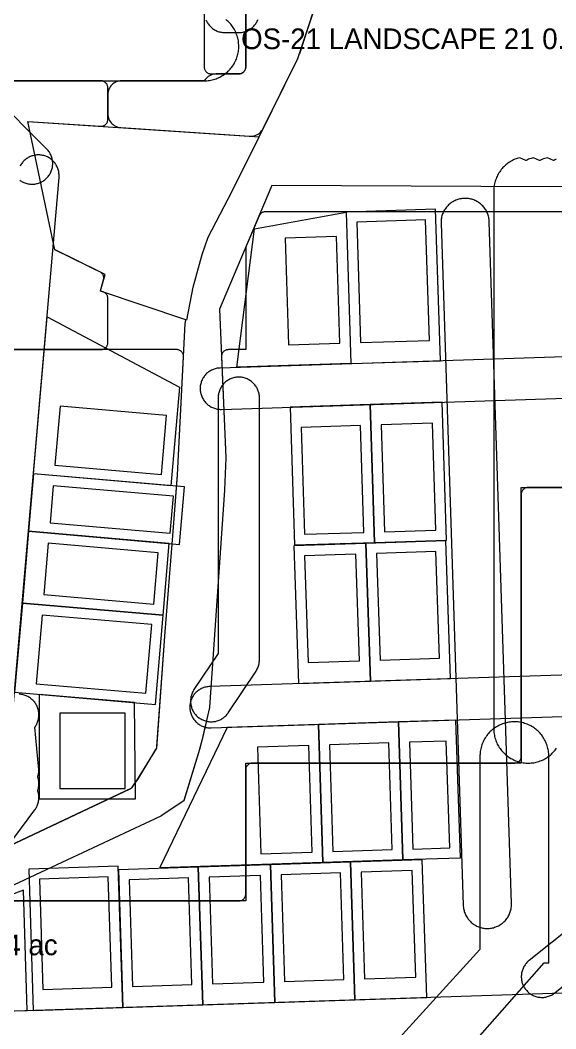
# Model space of a CAD drawing. Extents: x 32 to 940, y -21 to 684.
# Drawn here: x 627.3 to 705, y 271.4 to 417.8 of the extents above; entities that cross this region are included whole.
import ezdxf

# ---------------------------------------------------------------- set-up
doc = ezdxf.new("R2010")
doc.units = 0
for name, color, linetype, lineweight in [('GREEN-LANDSCAPE', 3, 'Continuous', 0), ('PLOT', 4, 'Continuous', 0), ('ROAD-EXISTING', 2, 'Continuous', 0), ('ROAD-PRIMARY', 1, 'Continuous', 0), ('ROAD-SECONDARY', 1, 'Continuous', 0), ('ROAD-TERTIARY', 7, 'Continuous', 0), ('SITE-BOUNDARY', 7, 'Continuous', 0), ('TEXT-ZONE', 7, 'Continuous', 0), ('VILLA-HOUSE', 7, 'Continuous', 0), ('ZONE-VILLAS', 2, 'Continuous', 0)]:
    doc.layers.add(name, color=color, linetype=linetype, lineweight=lineweight)

msp = doc.modelspace()

# ---------------------------------------------------------------- linework, layer by layer
at = {"layer": 'GREEN-LANDSCAPE'}
msp.add_lwpolyline([(660, 428), (660, 411.02), (660, 410.98), (660, 410.95), (659.99, 410.85), (659.97, 410.76), (659.94, 410.66), (659.9, 410.57), (659.86, 410.49), (659.8, 410.41), (659.74, 410.33), (659.67, 410.26), (659.6, 410.2), (659.51, 410.14), (659.43, 410.1), (659.34, 410.06), (659.24, 410.03), (659.15, 410.01), (659.05, 410), (659.02, 410), (658.98, 410), (655.73, 410), (655.52, 409.99), (655.32, 409.96), (655.12, 409.91), (654.93, 409.83), (654.74, 409.74), (654.57, 409.63), (654.41, 409.5), (654.26, 409.36), (654.13, 409.2), (654.01, 409.03), (654, 409), (653.95, 409), (642, 409), (641.8, 408.99), (641.61, 408.96), (641.42, 408.91), (641.23, 408.85), (641.06, 408.76), (640.89, 408.66), (640.73, 408.55), (640.59, 408.41), (640.45, 408.27), (640.34, 408.11), (640.24, 407.94), (640.15, 407.77), (640.09, 407.58), (640.04, 407.39), (640.01, 407.2), (640, 407), (640, 404.22), (640.01, 404.02), (640.04, 403.82), (640.09, 403.62), (640.16, 403.44), (640.25, 403.25), (640.35, 403.08), (640.47, 402.92), (640.61, 402.78), (640.76, 402.65), (640.92, 402.53), (641.1, 402.43), (641.28, 402.35), (641.47, 402.29), (641.67, 402.24), (641.87, 402.22), (660.61, 400.97), (660.8, 400.96), (661, 400.98), (661.19, 401.01), (661.38, 401.07), (661.56, 401.14), (661.74, 401.23), (661.9, 401.33), (662.05, 401.45), (662.19, 401.59), (662.32, 401.74), (662.43, 401.9), (662.53, 402.07), (667.53, 412.12), (667.64, 412.38), (667.83, 412.97), (667.84, 412.98), (670.15, 420.02)], dxfattribs=at)
at = {"layer": 'PLOT'}
for points in [[(675.28, 367.97), (658.72, 367.43), (661.3, 387.53), (674.56, 389.96)], [(675.28, 367.97), (688.28, 368.39), (687.56, 390.38), (674.56, 389.96)], [(629.21, 351.97), (631.19, 374.75), (650.38, 364.55), (649.14, 350.25)], [(678.06, 362.02), (666.45, 361.64), (667.1, 341.65), (678.71, 342.03)], [(688.5, 362.36), (678.06, 362.02), (678.71, 342.03), (689.15, 342.37)], [(629.21, 351.97), (628.49, 343.64), (650.41, 341.74), (651.13, 350.07)], [(628.49, 343.64), (627.59, 333.23), (648.02, 331.46), (648.92, 341.87)], [(667.66, 321.55), (678.11, 321.89), (677.46, 341.88), (667.01, 341.54)], [(678.11, 321.89), (689.72, 322.26), (689.07, 342.25), (677.46, 341.88)], [(626.47, 320.27), (646.9, 318.5), (648.02, 331.46), (627.59, 333.23)], [(630.02, 304.82), (644, 304.82), (643.85, 318.77), (630.02, 319.96)], [(690.52, 316.25), (682.17, 315.98), (682.82, 295.99), (691.18, 296.26)], [(670.56, 315.6), (657.33, 315.17), (647.56, 294.84), (671.21, 295.61)], [(682.17, 315.98), (670.56, 315.6), (671.21, 295.61), (682.82, 295.99)], [(675.84, 275.64), (686.28, 275.98), (685.63, 295.97), (675.19, 295.63)], [(629.18, 274.12), (642.18, 274.54), (641.51, 295.03), (628.51, 294.61)], [(642.18, 274.54), (653.79, 274.92), (653.13, 294.91), (641.53, 294.53)], [(653.79, 274.92), (664.23, 275.26), (663.58, 295.25), (653.13, 294.91)], [(664.23, 275.26), (675.84, 275.64), (675.19, 295.63), (663.58, 295.25)], [(601.83, 280.41), (609.45, 273.83), (628.31, 274.09), (627.75, 291.58), (612.86, 285.95)]]:
    msp.add_lwpolyline(points, close=True, dxfattribs=at)
at = {"layer": 'ROAD-EXISTING'}
for points in [[(658.02, 393), (661.95, 400.89)], [(654.58, 386.31), (658.02, 393)], [(653.67, 383.8), (654.58, 386.31)], [(652.37, 379.08), (653.67, 383.8)], [(651.48, 374.26), (652.37, 379.08)]]:
    msp.add_lwpolyline(points, dxfattribs=at)
at = {"layer": 'ROAD-PRIMARY'}
for points in [[(421.63, 409), (654, 409), (654.19, 409), (654.38, 409.01), (654.58, 409.03), (654.77, 409.06), (654.96, 409.09), (655.14, 409.13), (655.33, 409.18), (655.51, 409.24), (655.7, 409.3), (655.88, 409.37), (656.05, 409.44), (656.23, 409.52), (656.4, 409.61), (656.56, 409.71), (656.73, 409.81), (656.89, 409.92), (657.04, 410.03), (657.19, 410.15), (657.34, 410.28), (657.48, 410.41), (657.61, 410.55), (657.74, 410.69), (657.87, 410.83), (657.99, 410.98), (658.1, 411.14), (658.21, 411.3), (658.31, 411.46), (658.4, 411.63), (658.49, 411.8), (658.57, 411.98), (658.65, 412.15), (658.71, 412.33), (658.77, 412.52), (658.83, 412.7), (658.88, 412.89), (658.91, 413.07), (658.95, 413.26), (658.97, 413.46), (658.99, 413.65), (659, 413.84), (659, 414.03), (659, 414.22), (658.98, 414.42), (658.96, 414.61), (658.94, 414.8), (658.9, 414.99), (658.86, 415.18), (658.81, 415.36), (658.75, 415.55), (658.69, 415.73), (658.62, 415.91), (658.55, 416.08), (658.46, 416.25), (658.37, 416.43), (658.28, 416.59), (658.17, 416.75), (658.06, 416.91), (657.95, 417.07), (657.83, 417.22), (657.7, 417.36), (657.57, 417.5), (657.43, 417.64), (657.29, 417.76), (657.14, 417.89)], [(705.06, 397.61), (704.88, 397.53), (704.71, 397.44), (704.66, 397.42), (703.79, 397.85), (703.6, 397.8), (703.42, 397.74), (703.24, 397.68), (703.06, 397.61), (702.88, 397.53), (702.71, 397.44), (702.66, 397.42), (701.79, 397.85), (701.6, 397.8), (701.42, 397.74), (701.24, 397.68), (701.06, 397.61), (700.88, 397.53), (700.71, 397.44), (700.66, 397.42), (699.79, 397.85), (699.6, 397.8), (699.42, 397.74), (699.24, 397.68), (699.06, 397.61), (698.88, 397.53), (698.71, 397.44), (698.54, 397.35), (698.38, 397.26), (698.21, 397.15), (698.06, 397.04), (697.9, 396.93), (697.75, 396.8), (697.61, 396.68), (697.47, 396.54), (697.34, 396.4), (697.21, 396.26), (697.09, 396.11), (696.97, 395.96), (696.86, 395.8), (696.75, 395.64), (696.66, 395.48), (696.56, 395.31), (696.48, 395.13), (696.4, 394.96), (696.33, 394.78), (696.26, 394.6), (696.21, 394.42), (696.15, 394.23), (696.11, 394.04), (696.07, 393.86), (696.04, 393.67), (696.02, 393.47), (696.01, 393.28), (696, 393.09), (696, 393), (696, 315), (696, 314.81), (696.01, 314.62), (696.03, 314.42), (696.06, 314.23), (696.09, 314.04), (696.13, 313.86), (696.18, 313.67), (696.24, 313.49), (696.3, 313.3), (696.37, 313.12), (696.44, 312.95), (696.52, 312.77), (696.61, 312.6), (696.71, 312.44), (696.81, 312.27), (696.92, 312.11), (697.03, 311.96), (697.15, 311.81), (697.28, 311.66), (697.41, 311.52), (697.54, 311.39), (697.69, 311.26), (697.83, 311.13), (697.98, 311.01), (698.14, 310.9), (698.3, 310.79), (698.46, 310.69), (698.63, 310.6), (698.8, 310.51), (698.98, 310.43), (699.15, 310.35), (699.33, 310.29), (699.52, 310.23), (699.7, 310.17), (699.89, 310.12), (700.08, 310.09), (700.26, 310.05), (700.46, 310.03), (700.65, 310.01), (700.84, 310), (701.03, 310), (701.22, 310), (701.42, 310.02), (701.61, 310.04), (701.8, 310.06), (701.99, 310.1), (702.17, 310.14), (702.36, 310.19), (702.54, 310.25), (702.73, 310.31), (702.91, 310.38), (703.08, 310.45), (703.25, 310.54), (703.42, 310.63), (703.59, 310.72), (703.75, 310.83), (703.91, 310.94), (704.07, 311.05), (704.22, 311.17), (704.36, 311.3), (704.5, 311.43), (704.64, 311.57), (704.76, 311.71), (704.89, 311.86), (705.01, 312.01), (705.12, 312.17)], [(683.95, 259.07), (703.33, 281), (704, 281), (704, 311), (704, 311.19), (703.99, 311.38), (703.97, 311.58), (703.94, 311.77), (703.91, 311.96), (703.87, 312.14), (703.82, 312.33), (703.76, 312.51), (703.7, 312.7), (703.63, 312.88), (703.56, 313.05), (703.48, 313.23), (703.39, 313.4), (703.29, 313.56), (703.19, 313.73), (703.08, 313.89), (702.97, 314.04), (702.85, 314.19), (702.72, 314.34), (702.59, 314.48), (702.46, 314.61), (702.31, 314.74), (702.17, 314.87), (702.02, 314.99), (701.86, 315.1), (701.7, 315.21), (701.54, 315.31), (701.37, 315.4), (701.2, 315.49), (701.02, 315.57), (700.85, 315.65), (700.67, 315.71), (700.48, 315.77), (700.3, 315.83), (700.11, 315.88), (699.92, 315.91), (699.74, 315.95), (699.54, 315.97), (699.35, 315.99), (699.16, 316), (698.97, 316), (698.78, 316), (698.58, 315.98), (698.39, 315.96), (698.2, 315.94), (698.01, 315.9), (697.83, 315.86), (697.64, 315.81), (697.46, 315.75), (697.27, 315.69), (697.09, 315.62), (696.92, 315.55), (696.75, 315.46), (696.58, 315.37), (696.41, 315.28), (696.25, 315.17), (696.09, 315.06), (695.93, 314.95), (695.78, 314.83), (695.64, 314.7), (695.5, 314.57), (695.36, 314.43), (695.24, 314.29), (695.11, 314.14), (694.99, 313.99), (694.88, 313.83), (694.77, 313.67), (694.67, 313.51), (694.58, 313.34), (694.5, 313.17), (694.41, 313), (694.34, 312.82), (694.28, 312.64), (694.22, 312.45), (694.16, 312.27), (694.12, 312.08), (694.08, 311.89), (694.05, 311.7), (694.03, 311.51), (694.01, 311.32), (694, 311.13), (694, 311), (694, 282.93), (674, 261)]]:
    msp.add_lwpolyline(points, dxfattribs=at)
at = {"layer": 'ROAD-SECONDARY'}
msp.add_lwpolyline([(695.2, 286), (695.36, 286.01), (695.51, 286.03), (695.67, 286.05), (695.83, 286.08), (695.98, 286.12), (696.13, 286.17), (696.28, 286.22), (696.42, 286.27), (696.57, 286.34), (696.71, 286.41), (696.85, 286.49), (696.98, 286.57), (697.11, 286.66), (697.24, 286.75), (697.36, 286.85), (697.48, 286.96), (697.59, 287.07), (697.7, 287.18), (697.8, 287.3), (697.89, 287.43), (697.98, 287.56), (698.07, 287.69), (698.15, 287.83), (698.22, 287.97), (698.28, 288.11), (698.34, 288.26), (698.4, 288.4), (698.44, 288.56), (698.48, 288.71), (698.51, 288.86), (698.54, 289.02), (698.56, 289.17), (698.57, 289.33), (698.57, 289.49), (698.57, 289.62), (695.35, 388.56), (695.34, 388.72), (695.33, 388.88), (695.3, 389.03), (695.27, 389.19), (695.24, 389.34), (695.19, 389.49), (695.14, 389.64), (695.09, 389.79), (695.02, 389.93), (694.95, 390.07), (694.88, 390.21), (694.79, 390.35), (694.7, 390.48), (694.61, 390.6), (694.51, 390.72), (694.41, 390.84), (694.29, 390.95), (694.18, 391.06), (694.06, 391.16), (693.94, 391.26), (693.81, 391.35), (693.67, 391.44), (693.54, 391.51), (693.4, 391.59), (693.26, 391.65), (693.11, 391.71), (692.96, 391.77), (692.81, 391.81), (692.66, 391.85), (692.51, 391.89), (692.35, 391.91), (692.19, 391.93), (692.04, 391.94), (691.88, 391.95), (691.72, 391.95), (691.57, 391.94), (691.41, 391.92), (691.25, 391.9), (691.1, 391.87), (690.95, 391.83), (690.79, 391.79), (690.64, 391.73), (690.5, 391.68), (690.35, 391.61), (690.21, 391.54), (690.08, 391.46), (689.94, 391.38), (689.81, 391.29), (689.69, 391.2), (689.56, 391.1), (689.45, 390.99), (689.34, 390.88), (689.23, 390.77), (689.13, 390.65), (689.03, 390.52), (688.94, 390.39), (688.86, 390.26), (688.78, 390.12), (688.71, 389.98), (688.64, 389.84), (688.58, 389.69), (688.53, 389.55), (688.48, 389.39), (688.44, 389.24), (688.41, 389.09), (688.38, 388.93), (688.37, 388.78), (688.36, 388.62), (688.35, 388.46), (688.35, 388.33), (691.57, 289.39), (691.58, 289.23), (691.6, 289.07), (691.62, 288.92), (691.65, 288.76), (691.69, 288.61), (691.73, 288.46), (691.78, 288.31), (691.84, 288.16), (691.9, 288.02), (691.97, 287.88), (692.05, 287.74), (692.13, 287.61), (692.22, 287.48), (692.31, 287.35), (692.41, 287.23), (692.52, 287.11), (692.63, 287), (692.74, 286.89), (692.86, 286.79), (692.99, 286.69), (693.12, 286.6), (693.25, 286.51), (693.38, 286.44), (693.52, 286.36), (693.67, 286.3), (693.81, 286.24), (693.96, 286.18), (694.11, 286.14), (694.26, 286.1), (694.42, 286.06), (694.57, 286.04), (694.73, 286.02), (694.89, 286.01), (695.04, 286)], close=True, dxfattribs=at)
at = {"layer": 'ROAD-TERTIARY'}
for points in [[(654.24, 417.82), (654.3, 417.69), (654.37, 417.56), (654.44, 417.44), (654.52, 417.32), (654.6, 417.2), (654.69, 417.08), (654.78, 416.98), (654.88, 416.87), (654.99, 416.77), (655.1, 416.68), (655.21, 416.59), (655.33, 416.51), (655.45, 416.43), (655.58, 416.36), (655.71, 416.29), (655.84, 416.23), (655.97, 416.18), (656.11, 416.13), (656.25, 416.1), (656.39, 416.06), (656.53, 416.04), (656.68, 416.02), (656.82, 416), (656.96, 416), (659, 416), (659.14, 416), (659.29, 416.01), (659.43, 416.03), (659.57, 416.06), (659.72, 416.09), (659.86, 416.12), (659.99, 416.17), (660.13, 416.22), (660.26, 416.28), (660.39, 416.34), (660.52, 416.41), (660.64, 416.49), (660.76, 416.57), (660.87, 416.66), (660.98, 416.75), (661.09, 416.85), (661.19, 416.95), (661.29, 417.06), (661.38, 417.17), (661.46, 417.29), (661.54, 417.41), (661.62, 417.53), (661.68, 417.66), (661.75, 417.79), (661.8, 417.92)], [(627.21, 394.6), (627.32, 394.51), (627.45, 394.43), (627.57, 394.36), (627.7, 394.3), (627.83, 394.24), (627.97, 394.18), (628.1, 394.14), (628.24, 394.1), (628.38, 394.06), (628.52, 394.04), (628.67, 394.02), (628.81, 394.01), (628.96, 394), (629.1, 394), (629.24, 394.01), (629.39, 394.02), (629.53, 394.05), (629.67, 394.08), (629.81, 394.11), (629.95, 394.15), (630.09, 394.2), (630.22, 394.26), (630.35, 394.32), (630.48, 394.39), (630.6, 394.46), (630.72, 394.54), (630.84, 394.63), (630.95, 394.72), (631.06, 394.82), (631.16, 394.92), (631.26, 395.02), (631.35, 395.13), (631.44, 395.25), (631.52, 395.37), (631.59, 395.49), (631.66, 395.62), (631.73, 395.75), (631.78, 395.88), (631.83, 396.02), (631.88, 396.15), (631.92, 396.29), (631.95, 396.44), (631.97, 396.58), (631.99, 396.72), (632, 396.87), (632, 397.01), (632, 397.15), (631.99, 397.3), (631.97, 397.44), (631.94, 397.58), (631.91, 397.72), (631.87, 397.86), (631.83, 398), (631.78, 398.14), (631.72, 398.27), (631.65, 398.4), (631.58, 398.52), (631.51, 398.65), (631.43, 398.76), (631.34, 398.88), (631.25, 398.99), (631.15, 399.1), (623.12, 407.12)], [(624.38, 296.36), (632.92, 394.99), (632.92, 395.14), (632.93, 395.28), (632.92, 395.43), (632.91, 395.57), (632.89, 395.71), (632.87, 395.86), (632.83, 396), (632.79, 396.13), (632.75, 396.27), (632.7, 396.41), (632.64, 396.54), (632.57, 396.67), (632.5, 396.79), (632.42, 396.92), (632.34, 397.03), (632.25, 397.15), (632.16, 397.26), (632.06, 397.36), (631.96, 397.46), (631.85, 397.56), (631.73, 397.65), (631.62, 397.73), (631.49, 397.81), (631.37, 397.88), (631.24, 397.95), (631.11, 398.01), (630.98, 398.06), (630.84, 398.11), (630.7, 398.15), (630.56, 398.18), (630.42, 398.21), (630.27, 398.23), (630.13, 398.24), (629.99, 398.25), (629.84, 398.25), (629.7, 398.24), (629.55, 398.23), (629.41, 398.21), (629.27, 398.18), (629.13, 398.14), (628.99, 398.1), (628.86, 398.05), (628.72, 398), (628.59, 397.94), (628.46, 397.87), (628.34, 397.8), (628.22, 397.72), (628.1, 397.63), (627.99, 397.54), (627.88, 397.44), (627.78, 397.34), (627.68, 397.24), (627.59, 397.13), (627.5, 397.01), (627.42, 396.89), (627.34, 396.77), (627.27, 396.64)], [(759.24, 370.68), (656.3, 367.33), (656.15, 367.32), (656.01, 367.31), (655.87, 367.29), (655.72, 367.26), (655.58, 367.22), (655.45, 367.18), (655.31, 367.13), (655.18, 367.07), (655.05, 367.01), (654.92, 366.94), (654.79, 366.87), (654.67, 366.79), (654.56, 366.71), (654.45, 366.62), (654.34, 366.52), (654.24, 366.42), (654.14, 366.31), (654.04, 366.2), (653.96, 366.08), (653.88, 365.96), (653.8, 365.84), (653.73, 365.72), (653.67, 365.59), (653.61, 365.45), (653.56, 365.32), (653.52, 365.18), (653.48, 365.04), (653.45, 364.9), (653.42, 364.76), (653.41, 364.61), (653.4, 364.47), (653.39, 364.32), (653.4, 364.18), (653.41, 364.04), (653.43, 363.89), (653.45, 363.75), (653.48, 363.61), (653.52, 363.47), (653.57, 363.33), (653.62, 363.2), (653.67, 363.07), (653.74, 362.94), (653.81, 362.81), (653.88, 362.69), (653.97, 362.57), (654.05, 362.45), (654.15, 362.34), (654.25, 362.24), (654.35, 362.14), (654.46, 362.04), (654.57, 361.95), (654.69, 361.87), (654.81, 361.79), (654.93, 361.71), (655.06, 361.65), (655.19, 361.58), (655.32, 361.53), (655.46, 361.48), (655.6, 361.44), (655.74, 361.4), (655.88, 361.38), (656.02, 361.36), (656.17, 361.34), (656.31, 361.33), (656.46, 361.33), (656.49, 361.33), (759.44, 364.69)], [(735.76, 323.74), (654.8, 321.11), (654.65, 321.1), (654.51, 321.08), (654.37, 321.06), (654.23, 321.03), (654.09, 321), (653.95, 320.96), (653.81, 320.91), (653.68, 320.85), (653.55, 320.79), (653.42, 320.72), (653.3, 320.65), (653.18, 320.57), (653.06, 320.48), (652.95, 320.39), (652.84, 320.3), (652.74, 320.19), (652.64, 320.09), (652.55, 319.98), (652.46, 319.86), (652.38, 319.74), (652.3, 319.62), (652.24, 319.49), (652.17, 319.36), (652.11, 319.23), (652.06, 319.1), (652.02, 318.96), (651.98, 318.82), (651.95, 318.68), (651.93, 318.53), (651.91, 318.39), (651.9, 318.25), (651.9, 318.1), (651.9, 317.96), (651.91, 317.81), (651.93, 317.67), (651.95, 317.53), (651.99, 317.39), (652.02, 317.25), (652.07, 317.11), (652.12, 316.98), (652.18, 316.84), (652.24, 316.71), (652.31, 316.59), (652.39, 316.46), (652.47, 316.35), (652.56, 316.23), (652.65, 316.12), (652.75, 316.01), (652.85, 315.91), (652.96, 315.82), (653.07, 315.73), (653.19, 315.64), (653.31, 315.56), (653.43, 315.49), (653.56, 315.42), (653.69, 315.36), (653.83, 315.31), (653.96, 315.26), (654.1, 315.22), (654.24, 315.18), (654.38, 315.15), (654.53, 315.13), (654.67, 315.12), (654.82, 315.11), (654.96, 315.11), (655, 315.11), (735.95, 317.75)], [(623.4, 295.2), (629.4, 303.2), (629.48, 303.32), (629.56, 303.44), (629.63, 303.56), (629.7, 303.69), (629.76, 303.82), (629.81, 303.96), (629.86, 304.1), (629.9, 304.23), (629.93, 304.37), (629.96, 304.52), (629.98, 304.66), (629.99, 304.8), (630, 304.95), (630, 305.09), (629.99, 305.24), (629.98, 305.38), (629.95, 305.52), (629.93, 305.66), (629.89, 305.8), (629.85, 305.94), (629.83, 306), (629.86, 306.1), (629.9, 306.23), (629.93, 306.37), (629.96, 306.52), (629.98, 306.66), (629.99, 306.8), (630, 306.95), (630, 307.09), (629.99, 307.24), (629.98, 307.38), (629.95, 307.52), (629.93, 307.66), (629.89, 307.8), (629.85, 307.94), (629.83, 308), (629.86, 308.1), (629.9, 308.23), (629.93, 308.37), (629.96, 308.52), (629.98, 308.66), (629.99, 308.8), (630, 308.95), (630, 309), (629.4, 315.2), (629.48, 315.32), (629.56, 315.44), (629.63, 315.56), (629.7, 315.69), (629.76, 315.82), (629.81, 315.96), (629.86, 316.1), (629.9, 316.23), (629.93, 316.37), (629.96, 316.52), (629.98, 316.66), (629.99, 316.8), (630, 316.95), (630, 317.09), (629.99, 317.24), (629.98, 317.38), (629.95, 317.52), (629.93, 317.66), (629.89, 317.8), (629.85, 317.94), (629.8, 318.08), (629.74, 318.21), (629.68, 318.34), (629.62, 318.47), (629.54, 318.59), (629.46, 318.71), (629.38, 318.83), (629.28, 318.94), (629.19, 319.05), (629.09, 319.15), (628.98, 319.25), (628.87, 319.35), (628.76, 319.43), (628.64, 319.51), (628.51, 319.59), (628.39, 319.66), (628.26, 319.72), (628.13, 319.78), (627.99, 319.83), (627.85, 319.88), (627.71, 319.91), (627.57, 319.94), (627.43, 319.97), (627.29, 319.99), (627.14, 320)], [(711.13, 289.34), (701.13, 281.34), (701.01, 281.25), (700.91, 281.15), (700.81, 281.05), (700.71, 280.94), (700.62, 280.83), (700.54, 280.71), (700.46, 280.59), (700.38, 280.47), (700.32, 280.34), (700.25, 280.21), (700.2, 280.07), (700.15, 279.94), (700.11, 279.8), (700.07, 279.66), (700.04, 279.52), (700.02, 279.38), (700.01, 279.23), (700, 279.09), (700, 278.94), (700.01, 278.8), (700.02, 278.66), (700.04, 278.51), (700.07, 278.37), (700.1, 278.23), (700.14, 278.09), (700.19, 277.95), (700.24, 277.82), (700.3, 277.69), (700.37, 277.56), (700.44, 277.44), (700.52, 277.31), (700.6, 277.2), (700.69, 277.08), (700.79, 276.98), (700.89, 276.87), (700.99, 276.77), (701.1, 276.68), (701.22, 276.59), (701.33, 276.51), (701.46, 276.43), (701.58, 276.36), (701.71, 276.29), (701.84, 276.23), (701.98, 276.18), (702.11, 276.13), (702.25, 276.1), (702.39, 276.06), (702.53, 276.04), (702.68, 276.02), (702.82, 276), (702.97, 276), (703.11, 276), (703.25, 276.01), (703.4, 276.03), (703.54, 276.05), (703.68, 276.08), (703.82, 276.12), (703.96, 276.16), (704.1, 276.21), (704.23, 276.26), (704.36, 276.33), (704.49, 276.39), (704.61, 276.47), (704.73, 276.55), (704.85, 276.63), (704.87, 276.66), (714.22, 284.14)], [(719.27, 277.03), (576.34, 272.38)]]:
    msp.add_lwpolyline(points, dxfattribs=at)
msp.add_lwpolyline([(655.17, 316), (655.31, 316.02), (655.46, 316.04), (655.6, 316.06), (655.74, 316.09), (655.88, 316.13), (656.01, 316.18), (656.15, 316.23), (656.28, 316.29), (656.41, 316.35), (656.54, 316.42), (656.66, 316.5), (656.78, 316.58), (656.89, 316.67), (657, 316.76), (657.11, 316.86), (657.21, 316.97), (657.3, 317.08), (657.39, 317.19), (657.48, 317.31), (661.5, 323.34), (661.57, 323.46), (661.64, 323.58), (661.71, 323.71), (661.77, 323.84), (661.82, 323.98), (661.87, 324.12), (661.91, 324.25), (661.94, 324.4), (661.96, 324.54), (661.98, 324.68), (662, 324.82), (662, 324.97), (662, 363), (662, 363.14), (661.99, 363.29), (661.97, 363.43), (661.95, 363.57), (661.91, 363.71), (661.88, 363.86), (661.83, 363.99), (661.78, 364.13), (661.72, 364.26), (661.66, 364.39), (661.59, 364.52), (661.51, 364.64), (661.43, 364.76), (661.34, 364.87), (661.25, 364.98), (661.15, 365.09), (661.05, 365.19), (660.94, 365.29), (660.83, 365.38), (660.71, 365.46), (660.59, 365.54), (660.47, 365.62), (660.34, 365.68), (660.21, 365.75), (660.08, 365.8), (659.94, 365.85), (659.8, 365.89), (659.66, 365.93), (659.52, 365.95), (659.38, 365.98), (659.23, 365.99), (659.09, 366), (658.95, 366), (658.8, 365.99), (658.66, 365.98), (658.51, 365.96), (658.37, 365.93), (658.23, 365.9), (658.09, 365.86), (657.96, 365.81), (657.82, 365.76), (657.69, 365.7), (657.56, 365.63), (657.44, 365.56), (657.32, 365.48), (657.2, 365.4), (657.09, 365.31), (656.98, 365.21), (656.87, 365.12), (656.77, 365.01), (656.68, 364.9), (656.59, 364.79), (656.51, 364.67), (656.43, 364.55), (656.36, 364.42), (656.29, 364.29), (656.23, 364.16), (656.18, 364.03), (656.13, 363.89), (656.1, 363.75), (656.06, 363.61), (656.04, 363.47), (656.02, 363.32), (656, 363.18), (656, 363.04), (656, 325.91), (652.5, 320.66), (652.43, 320.54), (652.36, 320.42), (652.29, 320.29), (652.23, 320.16), (652.18, 320.02), (652.13, 319.88), (652.09, 319.75), (652.06, 319.6), (652.04, 319.46), (652.02, 319.32), (652, 319.18), (652, 319.03), (652, 318.89), (652.01, 318.74), (652.03, 318.6), (652.05, 318.46), (652.08, 318.31), (652.12, 318.18), (652.16, 318.04), (652.21, 317.9), (652.26, 317.77), (652.33, 317.64), (652.4, 317.51), (652.47, 317.39), (652.55, 317.27), (652.64, 317.15), (652.73, 317.04), (652.83, 316.93), (652.93, 316.83), (653.03, 316.73), (653.15, 316.64), (653.26, 316.56), (653.38, 316.47), (653.5, 316.4), (653.63, 316.33), (653.76, 316.27), (653.89, 316.21), (654.03, 316.16), (654.17, 316.12), (654.31, 316.08), (654.45, 316.05), (654.59, 316.03), (654.74, 316.01), (654.88, 316), (655.02, 316)], close=True, dxfattribs=at)
at = {"layer": 'SITE-BOUNDARY'}
for points in [[(620.33, 295.46), (643.47, 306.4), (644.31, 307.6), (647.1, 312.17), (648.32, 329.05), (648.32, 329.05), (649.43, 342.97), (650.12, 351.81), (651.22, 373.79), (651.23, 373.81), (651.33, 374.31), (638.94, 378.5), (638.92, 378.51), (638.93, 378.52), (639.59, 380.91), (632.32, 384.47), (632.31, 384.48), (632.31, 384.49), (628.37, 403.11), (628.37, 403.12), (628.37, 403.12), (628.38, 403.12), (661.94, 400.88), (667.59, 412.25), (667.83, 412.98), (670.16, 420.04)], [(743.39, 393.66), (704.22, 393.6), (704.22, 393.6), (663.82, 393.79), (657.11, 378.05), (656.19, 375.85), (657.14, 354.34), (657.14, 354.33), (657.14, 354.31), (656.92, 349.64), (656.91, 349.63), (656.91, 349.61), (654.73, 318.11), (654.73, 318.1), (654.73, 318.1), (654.73, 318.1), (654.73, 318.09), (653.77, 313.87), (653.77, 313.86), (653.77, 313.84), (653.29, 311.99), (653.28, 311.97), (653.28, 311.96), (651.04, 304.53), (651.04, 304.52), (651.04, 304.52), (651.02, 304.51), (647.73, 302.33), (647.72, 302.32), (647.72, 302.32), (647.71, 302.31), (631.78, 294.87), (625.57, 291.94)]]:
    msp.add_lwpolyline(points, dxfattribs=at)
at = {"layer": 'VILLA-HOUSE'}
for points in [[(676.68, 371.02), (686.68, 371.34), (686.11, 388.83), (676.11, 388.51)], [(666.23, 370.68), (673.68, 370.92), (673.18, 386.41), (665.73, 386.17)], [(633.08, 361.79), (632.33, 353.21), (647.78, 351.87), (648.52, 360.45)], [(676.65, 358.97), (668.05, 358.69), (668.55, 343.2), (677.16, 343.48)], [(687.1, 359.31), (679.65, 359.07), (680.16, 343.58), (687.6, 343.82)], [(632.07, 350.22), (631.61, 344.88), (649.05, 343.37), (649.51, 348.71)], [(631.35, 341.89), (630.71, 334.46), (646.65, 333.08), (647.29, 340.51)], [(669.06, 324.59), (676.51, 324.84), (676.01, 340.33), (668.56, 340.09)], [(679.51, 324.93), (688.12, 325.21), (687.61, 340.71), (679.01, 340.43)], [(630.45, 331.47), (629.59, 321.51), (645.53, 320.13), (646.39, 330.1)], [(633.02, 317.27), (633.02, 306.32), (642.5, 306.32), (642.5, 317.27)], [(669.16, 312.55), (661.71, 312.31), (662.22, 296.82), (669.66, 297.06)], [(680.77, 312.93), (672.16, 312.65), (672.66, 297.16), (681.27, 297.44)], [(689.12, 313.2), (683.76, 313.03), (684.27, 297.53), (689.63, 297.71)], [(677.24, 278.69), (684.69, 278.93), (684.18, 294.42), (676.74, 294.18)], [(630.58, 277.17), (640.58, 277.49), (640.06, 293.48), (630.06, 293.16)], [(643.58, 277.59), (652.19, 277.87), (651.68, 293.36), (643.08, 293.08)], [(655.19, 277.97), (662.63, 278.21), (662.13, 293.7), (654.68, 293.46)], [(665.63, 278.31), (674.24, 278.59), (673.74, 294.08), (665.13, 293.8)]]:
    msp.add_lwpolyline(points, close=True, dxfattribs=at)
at = {"layer": 'ZONE-VILLAS'}
for points in [[(654, 418.98), (654, 411), (654, 410.9), (654.02, 410.8), (654.04, 410.71), (654.08, 410.62), (654.12, 410.53), (654.17, 410.44), (654.23, 410.37), (654.29, 410.29), (654.37, 410.23), (654.44, 410.17), (654.53, 410.12), (654.62, 410.08), (654.71, 410.04), (654.8, 410.02), (654.9, 410), (655, 410), (659, 410), (659.1, 410), (659.2, 410.02), (659.29, 410.04), (659.38, 410.08), (659.47, 410.12), (659.56, 410.17), (659.63, 410.23), (659.71, 410.29), (659.77, 410.37), (659.83, 410.44), (659.88, 410.53), (659.92, 410.62), (659.96, 410.71), (659.98, 410.8), (660, 410.9), (660, 411), (660, 429.98)], [(540.02, 370), (639, 370), (639.1, 370), (639.2, 370.02), (639.29, 370.04), (639.38, 370.08), (639.47, 370.12), (639.56, 370.17), (639.63, 370.23), (639.71, 370.29), (639.77, 370.37), (639.83, 370.44), (639.88, 370.53), (639.92, 370.62), (639.96, 370.71), (639.98, 370.8), (640, 370.9), (640, 371), (640, 377.42), (640, 377.52), (639.98, 377.61), (639.96, 377.71), (639.93, 377.8), (639.89, 377.88), (639.84, 377.97), (639.78, 378.05), (639.72, 378.12), (639.65, 378.18), (639.58, 378.24), (639.49, 378.29), (639.41, 378.34), (639.32, 378.37), (638.95, 378.5), (638.94, 378.5), (638.92, 378.51), (638.93, 378.52), (638.93, 378.53), (639.37, 380.11), (639.39, 380.21), (639.4, 380.31), (639.4, 380.41), (639.4, 380.51), (639.38, 380.6), (639.35, 380.7), (639.32, 380.79), (639.27, 380.88), (639.22, 380.96), (639.16, 381.04), (639.09, 381.11), (639.01, 381.17), (638.93, 381.23), (638.84, 381.28), (632.34, 384.46), (632.32, 384.47), (632.31, 384.48), (632.31, 384.49), (632.31, 384.5), (628.37, 403.1), (628.37, 403.11), (628.37, 403.12), (628.37, 403.12), (628.38, 403.12), (628.39, 403.12), (638.93, 402.42), (639.03, 402.41), (639.13, 402.42), (639.22, 402.44), (639.31, 402.46), (639.4, 402.5), (639.49, 402.54), (639.57, 402.59), (639.65, 402.65), (639.72, 402.72), (639.78, 402.79), (639.84, 402.87), (639.89, 402.95), (639.93, 403.04), (639.96, 403.13), (639.98, 403.22), (640, 403.32), (640, 403.41), (640, 408), (640, 408.1), (639.98, 408.2), (639.96, 408.29), (639.92, 408.38), (639.88, 408.47), (639.83, 408.56), (639.77, 408.63), (639.71, 408.71), (639.63, 408.77), (639.56, 408.83), (639.47, 408.88), (639.38, 408.92), (639.29, 408.96), (639.2, 408.98), (639.1, 409), (639, 409), (521, 409)], [(739, 390), (662.86, 390), (662.77, 390), (662.67, 389.98), (662.58, 389.96), (662.48, 389.93), (662.4, 389.88), (662.31, 389.83), (662.23, 389.78), (662.16, 389.71), (662.09, 389.64), (662.04, 389.56), (661.99, 389.48), (661.94, 389.39), (660.08, 385.02), (660.05, 384.92), (660.02, 384.83), (660.01, 384.73), (660, 384.63), (660, 370.02), (660, 370), (659.98, 370), (657.49, 370), (657.39, 369.99), (657.29, 369.98), (657.19, 369.95), (657.1, 369.92), (657.01, 369.88), (656.92, 369.82), (656.84, 369.76), (656.77, 369.69), (656.7, 369.62), (656.65, 369.53), (656.6, 369.44), (656.56, 369.35), (656.53, 369.26), (656.5, 369.16), (656.49, 369.06), (656.49, 368.96), (657.14, 354.35), (657.14, 354.34), (657.14, 354.33), (657.14, 354.33), (657.14, 354.33), (657.14, 354.33), (657.14, 354.31), (657.14, 354.3), (656.92, 349.66), (656.92, 349.64), (656.91, 349.64), (656.91, 349.62), (656.91, 349.61), (656.91, 349.6), (654.73, 318.13), (654.73, 318.11), (654.73, 318.1), (654.73, 318.1), (654.73, 318.1), (654.73, 318.09), (654.73, 318.07), (653.78, 313.89), (653.77, 313.87), (653.77, 313.86), (653.77, 313.85), (653.77, 313.84), (653.76, 313.83), (653.29, 312), (653.29, 311.99), (653.29, 311.98), (653.28, 311.97), (653.28, 311.96), (653.28, 311.95), (651.04, 304.55), (651.04, 304.53), (651.04, 304.52), (651.04, 304.52), (651.02, 304.51), (651.01, 304.51), (651.01, 304.51), (647.74, 302.34), (647.73, 302.33), (647.72, 302.32), (647.72, 302.32), (647.71, 302.31), (647.69, 302.31), (631.78, 294.87), (631.78, 294.87), (625.57, 291.94)], [(620.34, 295.47), (643.23, 306.28), (643.32, 306.33), (643.41, 306.39), (643.49, 306.46), (643.56, 306.53), (643.62, 306.62), (644.29, 307.57), (644.33, 307.62), (646.97, 311.97), (647.02, 312.05), (647.06, 312.14), (647.09, 312.23), (647.11, 312.32), (647.12, 312.41), (647.12, 312.41), (648.32, 329.05), (648.32, 329.05), (648.32, 329.06), (649.43, 342.97), (649.43, 342.97), (650.12, 351.8), (650.12, 351.83), (650.98, 368.95), (650.98, 369.05), (650.97, 369.14), (650.96, 369.23), (650.93, 369.33), (650.89, 369.41), (650.85, 369.5), (650.8, 369.58), (650.74, 369.65), (650.67, 369.72), (650.6, 369.79), (650.52, 369.84), (650.44, 369.89), (650.35, 369.93), (650.26, 369.96), (650.17, 369.98), (650.08, 370), (649.98, 370), (541, 370)], [(719.98, 350), (701, 350), (700.9, 350), (700.8, 349.98), (700.71, 349.96), (700.62, 349.92), (700.53, 349.88), (700.44, 349.83), (700.37, 349.77), (700.29, 349.71), (700.23, 349.63), (700.17, 349.56), (700.12, 349.47), (700.08, 349.38), (700.04, 349.29), (700.02, 349.2), (700, 349.1), (700, 349), (700, 310.02), (700, 310), (699.98, 310), (661, 310), (660.9, 310), (660.8, 309.98), (660.71, 309.96), (660.62, 309.92), (660.53, 309.88), (660.44, 309.83), (660.37, 309.77), (660.29, 309.71), (660.23, 309.63), (660.17, 309.56), (660.12, 309.47), (660.08, 309.38), (660.04, 309.29), (660.02, 309.2), (660, 309.1), (660, 309), (660, 290.02), (660, 290), (659.98, 290), (621.67, 290)], [(625.91, 290), (659, 290), (659.1, 290), (659.2, 290.02), (659.29, 290.04), (659.38, 290.08), (659.47, 290.12), (659.56, 290.17), (659.63, 290.23), (659.71, 290.29), (659.77, 290.37), (659.83, 290.44), (659.88, 290.53), (659.92, 290.62), (659.96, 290.71), (659.98, 290.8), (660, 290.9), (660, 291), (660, 309.98), (660, 310), (660.02, 310), (699, 310), (699.1, 310), (699.2, 310.02), (699.29, 310.04), (699.38, 310.08), (699.47, 310.12), (699.56, 310.17), (699.63, 310.23), (699.71, 310.29), (699.77, 310.37), (699.83, 310.44), (699.88, 310.53), (699.92, 310.62), (699.96, 310.71), (699.98, 310.8), (700, 310.9), (700, 311), (700, 349.98), (700, 350), (700.02, 350), (719, 350)]]:
    msp.add_lwpolyline(points, dxfattribs=at)

# ---------------------------------------------------------------- texts
at = {"layer": 'TEXT-ZONE'}
for s, p in [('OS-21 LANDSCAPE 21 0.10 ac', (659.34, 413.6)), ('OS-13 LANDSCAPE 13 0.14 ac', (575.85, 282.12))]:
    msp.add_text(s, height=3, dxfattribs=at).set_placement(p)

doc.saveas('drawing.dxf')
